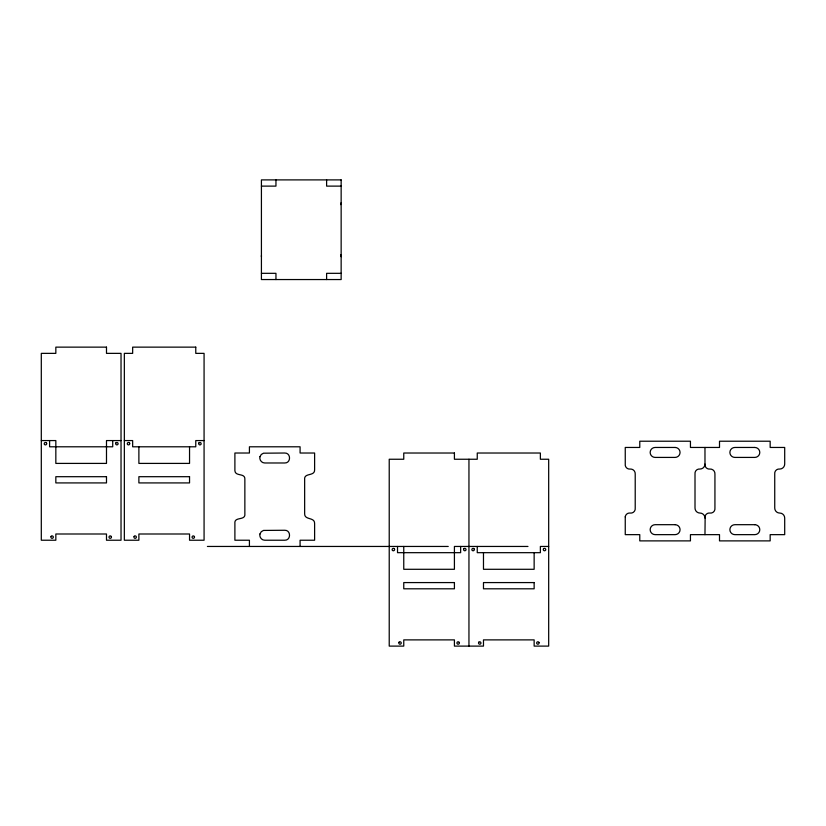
<?xml version="1.0" encoding="UTF-8"?>
<svg xmlns="http://www.w3.org/2000/svg" width="826" height="826" viewBox="0 0 826 826"><rect width="100%" height="100%" fill="white"/><g stroke="black" fill="none" stroke-linecap="round" stroke-linejoin="round"><path stroke-width="1.24" d="M261.419 256.71L261.419 255.513M704.97 534.649L705.156 516.033A4.409 4.409 0 0 1 709.957 513.06A4.409 4.409 0 0 0 714.934 508.073L714.934 474.031A4.688 4.688 0 0 0 709.957 469.044A4.409 4.409 0 0 1 704.991 465.42L704.97 447.455M341.148 202.731L340.766 204.631M261.419 186.118L275.956 186.118L275.956 179.892M341.148 186.118L326.611 186.118L326.611 179.892M261.419 273.323L275.956 273.323L275.956 279.549M341.148 273.323L326.611 273.323L326.611 279.549M41.3 440.568L55.838 440.568L55.838 463.407L106.492 463.407L106.492 440.568L121.03 440.568M124.344 440.568L132.656 440.568L132.656 446.794L195.772 446.794L195.772 440.568L204.074 440.568M207.398 546.451L448.239 546.451M527.969 546.451L454.414 546.451L454.414 569.29L403.759 569.29L403.759 546.451M548.681 546.451L540.369 546.451L540.369 552.677L477.252 552.677L477.252 546.451M340.766 254.8L341.148 256.71M534.143 552.677L534.143 569.29L483.478 569.29L483.478 552.677M468.951 459.246L468.951 646.108M460.64 546.451L460.64 552.677L397.523 552.677L397.523 546.451M300.086 546.451L300.086 540.225L314.613 540.225L314.613 523.612C314.912 516.766 304.36 520.494 304.649 513.648L304.649 479.596C303.731 472.338 315.016 476.767 314.613 469.633L314.613 453.02L300.086 453.02L300.086 446.794L249.421 446.794L249.421 453.02L234.894 453.02L234.894 470.799C235.503 476.87 245.508 472.534 244.857 479.596L244.857 513.648C245.89 521.227 233.872 516.023 234.894 523.612L234.894 540.225L249.421 540.225L249.421 546.451M189.546 446.794L189.546 463.407L138.882 463.407L138.882 446.794M112.718 440.568L112.718 446.794L49.601 446.794L49.601 440.568M704.97 518.047A4.987 4.987 0 0 0 699.994 513.06A4.987 4.987 0 0 1 695.007 508.073L695.007 474.031A4.409 4.409 0 0 1 699.994 469.044A4.987 4.987 0 0 0 704.97 464.057M625.251 516.849L625.251 534.649L639.778 534.649L639.778 540.885L690.443 540.885L690.443 534.649L719.508 534.649L719.508 540.885L770.162 540.885L770.162 534.649L784.7 534.649L784.7 518.047A4.987 4.987 0 0 0 779.713 513.06A4.987 4.987 0 0 1 774.736 508.073L774.736 474.031A4.409 4.409 0 0 1 779.713 469.044A4.987 4.987 0 0 0 784.7 464.057L784.7 447.455L770.162 447.455L770.162 441.218L719.508 441.218L719.508 447.455L690.443 447.455L690.443 441.218L639.778 441.218L639.778 447.455L625.251 447.455L625.261 465.42A4.409 4.409 0 0 0 630.228 469.044A4.688 4.688 0 0 1 635.215 474.031L635.215 508.073A4.409 4.409 0 0 1 630.228 513.06A4.409 4.409 0 0 0 625.427 516.033L625.251 516.849M259.973 456.716C259.106 459.752 261.635 463.045 264.785 462.983L284.722 462.983C291.124 463.231 291.124 452.782 284.722 453.02L263.494 453.195L261.264 454.486L259.973 456.716M259.973 533.947C259.106 536.983 261.635 540.287 264.785 540.225L284.722 540.225C291.124 540.462 291.124 530.013 284.722 530.261L263.494 530.426L261.264 531.717L259.973 533.947M51.119 536.342L50.954 536.621A1.249 1.249 0 0 0 53.081 537.881L53.246 537.602A1.249 1.249 0 0 0 51.119 536.342M115.898 442.912L115.733 443.19A1.249 1.249 0 0 0 117.85 444.45L118.025 444.171A1.249 1.249 0 0 0 115.898 442.912M134.163 536.342L133.998 536.621A1.249 1.249 0 0 0 136.125 537.881L136.29 537.602A1.249 1.249 0 0 0 134.163 536.342M198.942 442.912L198.777 443.19A1.249 1.249 0 0 0 200.904 444.45L201.069 444.171A1.249 1.249 0 0 0 198.942 442.912M399.041 642.225L398.875 642.504A1.249 1.249 0 0 0 401.002 643.764L401.168 643.485A1.249 1.249 0 0 0 399.041 642.225M463.82 548.794L463.654 549.073A1.249 1.249 0 0 0 465.771 550.333L465.947 550.054A1.249 1.249 0 0 0 463.82 548.794M478.77 642.225L478.595 642.504A1.249 1.249 0 0 0 480.722 643.764L480.887 643.485A1.249 1.249 0 0 0 478.77 642.225M543.539 548.794L543.374 549.073A1.249 1.249 0 0 0 545.501 550.333L545.666 550.054A1.249 1.249 0 0 0 543.539 548.794M341.148 179.892L261.419 179.892L261.419 279.549L341.148 279.549L341.148 179.892M106.492 347.137L55.838 347.137L55.838 353.363L41.3 353.363L41.3 540.225L55.838 540.225L55.838 533.999L106.492 533.999L106.492 540.225L121.03 540.225L121.03 353.363L106.492 353.363L106.492 347.137M195.772 347.137L132.656 347.137L132.656 353.363L124.344 353.363L124.344 540.225L138.882 540.225L138.882 533.999L189.546 533.999L189.546 540.225L204.074 540.225L204.074 353.363L195.772 353.363L195.772 347.137M675.079 447.455L655.142 447.455A4.987 4.987 0 0 0 650.165 452.431A4.987 4.987 0 0 0 655.142 457.418L675.079 457.418A4.987 4.987 0 0 0 680.056 452.431A4.987 4.987 0 0 0 675.079 447.455M754.799 447.455L734.872 447.455A4.987 4.987 0 0 0 729.885 452.431A4.987 4.987 0 0 0 734.872 457.418L754.799 457.418A4.987 4.987 0 0 0 759.786 452.431A4.987 4.987 0 0 0 754.799 447.455M454.414 453.02L403.759 453.02L403.759 459.246L389.222 459.246L389.222 646.108L403.759 646.108L403.759 639.882L454.414 639.882L454.414 646.108L483.478 646.108L483.478 639.882L534.143 639.882L534.143 646.108L548.681 646.108L548.681 459.246L540.369 459.246L540.369 453.02L477.252 453.02L477.252 459.246L454.414 459.246L454.414 453.02M106.492 476.695L55.838 476.695L55.838 482.921L106.492 482.921L106.492 476.695M189.546 476.695L138.882 476.695L138.882 482.921L189.546 482.921L189.546 476.695M675.079 524.686L655.142 524.686A4.987 4.987 0 0 0 650.165 529.673A4.987 4.987 0 0 0 655.142 534.649L675.079 534.649A4.987 4.987 0 0 0 680.056 529.673A4.987 4.987 0 0 0 675.079 524.686M754.799 524.686L734.872 524.686A4.987 4.987 0 0 0 729.885 529.673A4.987 4.987 0 0 0 734.872 534.649L754.799 534.649A4.987 4.987 0 0 0 759.786 529.673A4.987 4.987 0 0 0 754.799 524.686M454.414 582.578L403.759 582.578L403.759 588.804L454.414 588.804L454.414 582.578M534.143 582.578L483.478 582.578L483.478 588.804L534.143 588.804L534.143 582.578M539.027 642.504L538.862 642.225A1.249 1.249 0 0 0 536.735 643.485L536.9 643.764A1.249 1.249 0 0 0 539.027 642.504M474.248 549.073L474.083 548.794A1.249 1.249 0 0 0 471.956 550.054L472.121 550.333A1.249 1.249 0 0 0 474.248 549.073M459.297 642.504L459.132 642.225A1.249 1.249 0 0 0 457.005 643.485L457.17 643.764A1.249 1.249 0 0 0 459.297 642.504M394.518 549.073L394.353 548.794A1.249 1.249 0 0 0 392.226 550.054L392.391 550.333A1.249 1.249 0 0 0 394.518 549.073M194.43 536.621L194.255 536.342A1.249 1.249 0 0 0 192.138 537.602L192.303 537.881A1.249 1.249 0 0 0 194.43 536.621M129.651 443.19L129.486 442.912A1.249 1.249 0 0 0 127.359 444.171L127.524 444.45A1.249 1.249 0 0 0 129.651 443.19M111.376 536.621L111.211 536.342A1.249 1.249 0 0 0 109.084 537.602L109.249 537.881A1.249 1.249 0 0 0 111.376 536.621M46.597 443.19L46.432 442.912A1.249 1.249 0 0 0 44.305 444.171L44.47 444.45A1.249 1.249 0 0 0 46.597 443.19"/></g></svg>
